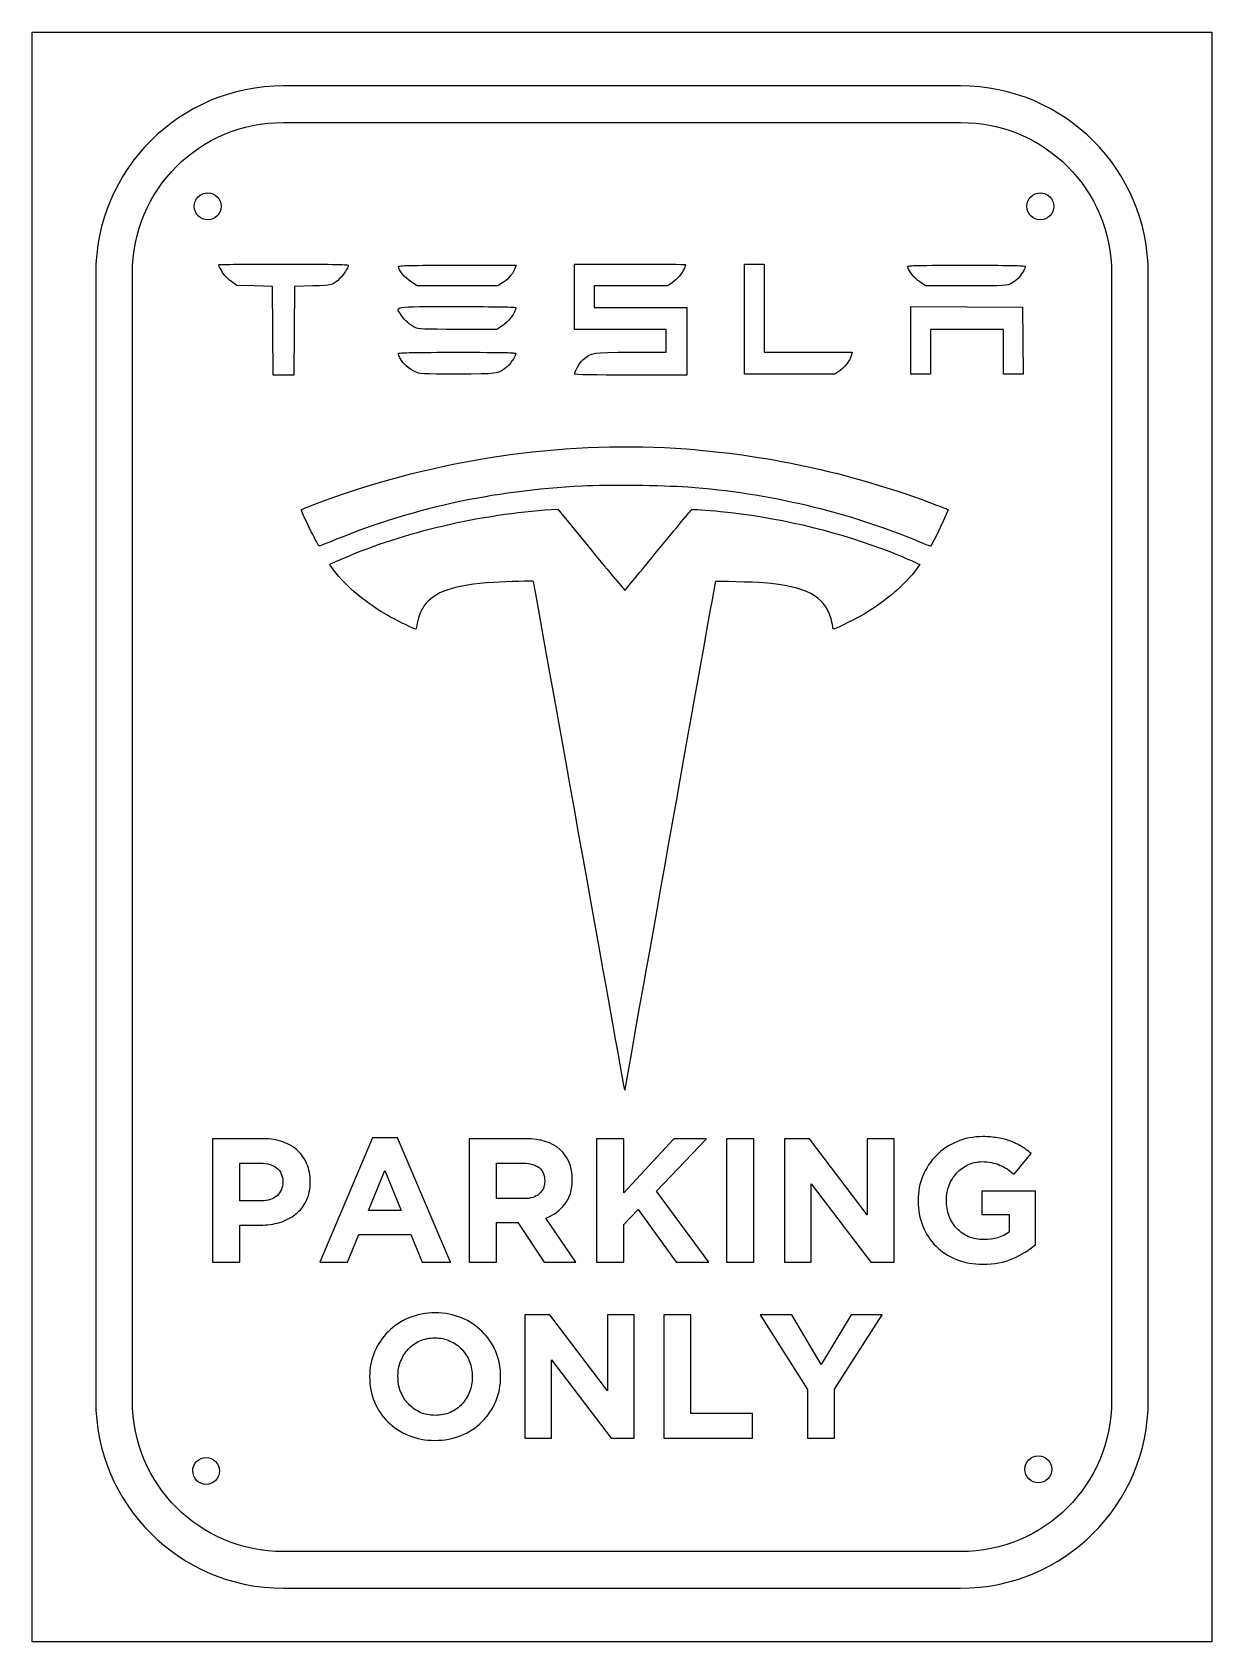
# Model space of a CAD drawing. Extents: x -238 to -18, y -1 to 299.
import ezdxf

# ---------------------------------------------------------------- set-up
doc = ezdxf.new("R2010")
doc.units = 0
doc.layers.add('Ebene_1', color=7, linetype='CONTINUOUS')

msp = doc.modelspace()

# ---------------------------------------------------------------- linework, layer by layer
at = {"layer": 'Ebene_1', "color": 7}
for points in [[(-237.82662, 298.777903), (-18.22661, 298.777903), (-18.22661, -0.82208), (-237.82662, -0.82208)], [(-191.06587, 281.957853)], [(-202.64864, 266.364203)], [(-47.64864, 266.364203)], [(-74.23063, 241.429373), (-74.23063, 247.712513), (-63.84625, 247.660013), (-53.46192, 247.607513), (-53.40822, 241.376903), (-53.35452, 235.146303), (-55.18104, 235.146303), (-57.00758, 235.146303), (-57.00758, 239.300043), (-57.00758, 243.453773), (-63.79538, 243.453773), (-70.58321, 243.453773), (-70.58321, 239.300043), (-70.58321, 235.146303), (-72.4068, 235.146303), (-74.23038, 235.146303)], [(-166.52473, 235.547853)], [(-136.84067, 235.148513)], [(-72.598701, 203.86826)], [(-159.95834, 69.85515), (-169.79675, 92.97542), (-174.4536, 92.97542), (-184.29201, 69.85515), (-179.14324, 69.85515), (-177.04438, 75.00392), (-167.33715, 75.00392), (-165.23829, 69.85515)], [(-111.85774, 69.85515), (-121.63056, 83.07142), (-112.28407, 92.81144), (-118.38389, 92.81144), (-127.69758, 82.77626), (-127.69758, 92.81144), (-132.74797, 92.81144), (-132.74797, 69.85515), (-127.69758, 69.85515), (-127.69758, 76.87322), (-125.04121, 79.62797), (-117.92476, 69.85515)], [(-103.51252, 69.85515), (-103.51252, 92.81144), (-108.56291, 92.81144), (-108.56291, 69.85515)], [(-77.377189, 69.85515), (-77.377189, 92.81144), (-82.361983, 92.81144), (-82.361983, 78.67693), (-93.118645, 92.81144), (-97.77549, 92.81144), (-97.77549, 69.85515), (-92.790698, 69.85515), (-92.790698, 84.44879), (-81.673295, 69.85515)], [(-169.14086, 79.464), (-175.24067, 79.464), (-172.19077, 86.9084)], [(-186.0619, 84.80955)], [(-51.040996, 73.10183)], [(-125.73656, 37.06045), (-125.73656, 60.01674), (-130.72136, 60.01674), (-130.72136, 45.88223), (-141.47802, 60.01674), (-146.13487, 60.01674), (-146.13487, 37.06045), (-141.15007, 37.06045), (-141.15007, 51.65409), (-130.03267, 37.06045)], [(-103.76206, 37.06045), (-103.76206, 41.65171), (-115.20741, 41.65171), (-115.20741, 60.01674), (-120.2578, 60.01674), (-120.2578, 37.06045)], [(-79.620556, 60.01674), (-85.359629, 60.01674), (-90.934728, 50.80143), (-96.411443, 60.01674), (-102.31449, 60.01674), (-93.492715, 46.11179), (-93.492715, 37.06045), (-88.442331, 37.06045), (-88.442331, 46.21017)], [(-150.61493, 48.5386)], [(-202.9403, 30.98623)], [(-48.02662, 31.27791)]]:
    msp.add_lwpolyline(points, close=True, dxfattribs=at)
for points in [[(-64.98737, 288.777903), (-191.06587, 288.777903)], [(-191.06587, 281.957853), (-64.98737, 281.957853)], [(-158.71014, 255.408413), (-147.75492, 255.408413), (-147.89016, 254.952533)], [(-126.41374, 239.198693), (-119.82047, 239.198693), (-119.82047, 241.326203), (-119.82047, 243.453753), (-128.33059, 243.453753), (-136.84067, 243.453753), (-136.84067, 249.532373), (-136.84067, 255.611033), (-126.50698, 255.611033)], [(-105.23172, 245.378643), (-105.23172, 255.611043), (-103.40812, 255.611043), (-101.58453, 255.611043), (-101.58453, 247.404843), (-101.58453, 239.198693), (-93.3925, 239.198693), (-85.20046, 239.198693), (-85.38458, 238.556733)], [(-226.00109, 253.889843), (-226.00109, 44.04393)], [(-219.17182, 44.04393), (-219.17182, 253.889843)], [(-193.01523, 243.200453), (-193.06813, 251.457303), (-196.4114, 251.558653), (-199.75465, 251.660003), (-200.69, 252.333403)], [(-150.1037, 252.243073), (-151.12007, 251.558603), (-158.65008, 251.558603), (-166.18008, 251.558603), (-167.23631, 252.269413)], [(-118.67852, 252.136363), (-119.47604, 251.558673), (-126.33477, 251.558673), (-133.19348, 251.558673), (-133.19348, 249.532463), (-133.19348, 247.506253), (-124.58208, 247.506253), (-115.97066, 247.506253), (-115.97066, 241.224943), (-115.97066, 234.943693), (-126.40566, 234.943693)], [(-63.89961, 251.559343), (-71.50065, 251.559343), (-72.57545, 252.283163), (-72.57545, 252.282413)], [(-36.88142, 253.889843), (-36.88142, 44.04393)], [(-30.05215, 44.04393), (-30.05215, 253.889843)], [(-185.55081, 251.558703), (-189.0157, 251.457353), (-189.0687, 243.200503), (-189.1216, 234.943683), (-191.04196, 234.943683), (-192.96233, 234.943683), (-193.01523, 243.200453)], [(-166.52473, 243.796603), (-166.52473, 243.796713)], [(-150.38124, 244.040293), (-151.30614, 243.453753), (-158.6115, 243.461753)], [(-87.48162, 235.768363), (-88.38583, 235.146243), (-96.80877, 235.146243), (-105.23172, 235.146243), (-105.23172, 245.378643)], [(-141.16113, 209.92853), (-140, 210), (-133.76755, 202.405531)], [(-73.032841, 199.913896), (-72.599291, 199.692711), (-73.158551, 198.923804)], [(-127.42953, 102.38245), (-127.51713, 101.88482), (-127.59052, 102.27187)], [(-194.85088, 92.81145), (-204.23017, 92.81145), (-204.23017, 69.85516), (-199.17978, 69.85516), (-199.17978, 76.74205), (-195.3428, 76.74205)], [(-145.95296, 92.81145), (-156.44726, 92.81145), (-156.44726, 69.85516), (-151.39688, 69.85516), (-151.39688, 77.20118), (-147.42872, 77.20118), (-142.50951, 69.85516), (-136.60647, 69.85515)], [(-55.041949, 86.21972), (-51.860863, 90.0567)], [(-195.17883, 81.2349), (-199.17978, 81.2349), (-199.17978, 88.25297), (-195.27721, 88.25297)], [(-146.2809, 81.66124), (-151.39688, 81.66124), (-151.39688, 88.25298), (-146.37929, 88.25298)], [(-191.17788, 84.77673), (-191.17788, 84.71114)], [(-186.0619, 84.80954), (-186.0619, 84.87514)], [(-142.41113, 84.97351), (-142.41113, 84.90792)], [(-137.29516, 85.17028), (-137.29516, 85.23588)], [(-72.915061, 81.33331), (-72.915061, 81.26771)], [(-67.635114, 81.3333), (-67.635114, 81.3989)], [(-51.040996, 73.10183), (-51.040996, 83.07142), (-61.010584, 83.07142), (-61.010584, 78.70972), (-55.927406, 78.70972), (-55.927406, 75.43025)], [(-136.60647, 69.85515), (-142.21436, 78.05383)], [(-175.01419, 48.53861), (-175.01419, 48.47301)], [(-169.73424, 48.53859), (-169.73424, 48.60419)], [(-155.89488, 48.5386), (-155.89488, 48.473)], [(-150.61493, 48.5386), (-150.61493, 48.6042)], [(-64.98737, 15.97592), (-191.06587, 15.97592)], [(-191.06587, 9.15586), (-64.98737, 9.15586)]]:
    msp.add_lwpolyline(points, dxfattribs=at)
for points in [[(-191.06587, 288.777903), (-210.36044, 288.777903), (-226.00109, 273.158363), (-226.00109, 253.889843)], [(-30.05215, 253.889843), (-30.05215, 273.158363), (-45.6928, 288.777903), (-64.98737, 288.777903)], [(-219.17182, 253.889843), (-219.17182, 269.498013), (-206.69516, 281.957853), (-191.06587, 281.957853)], [(-64.98737, 281.957853), (-49.35809, 281.957853), (-36.88142, 269.498013), (-36.88142, 253.889843)], [(-207.64864, 266.364203), (-207.648643, 267.027246), (-207.385252, 267.663133), (-206.91641, 268.131976)], [(-206.91641, 268.131976), (-206.447569, 268.60082), (-205.811683, 268.864213), (-205.14864, 268.864213)], [(-205.14864, 268.864213), (-204.485597, 268.864213), (-203.849711, 268.60082), (-203.38087, 268.131976)], [(-203.38087, 268.131976), (-202.912028, 267.663133), (-202.648637, 267.027246), (-202.64864, 266.364203)], [(-52.64864, 266.364203), (-52.648643, 267.027246), (-52.385252, 267.663133), (-51.91641, 268.131976)], [(-51.91641, 268.131976), (-51.447569, 268.60082), (-50.811683, 268.864213), (-50.14864, 268.864213)], [(-50.14864, 268.864213), (-49.485597, 268.864213), (-48.849711, 268.60082), (-48.38087, 268.131976)], [(-48.38087, 268.131976), (-47.912028, 267.663133), (-47.648637, 267.027246), (-47.64864, 266.364203)], [(-205.14864, 263.864213), (-206.529348, 263.864213), (-207.648634, 264.983495), (-207.64864, 266.364203)], [(-202.64864, 266.364203), (-202.648646, 264.983495), (-203.767932, 263.864213), (-205.14864, 263.864213)], [(-50.14864, 263.864213), (-51.529348, 263.864213), (-52.648634, 264.983495), (-52.64864, 266.364203)], [(-47.64864, 266.364203), (-47.648646, 264.983495), (-48.767932, 263.864213), (-50.14864, 263.864213)], [(-203.09789, 255.499733), (-203.09789, 255.561033), (-197.67272, 255.611143), (-191.04192, 255.611143)], [(-202.0263, 253.549133), (-202.44227, 254.111783), (-203.09789, 255.305203), (-203.09789, 255.499733)], [(-191.04192, 255.611143), (-182.83176, 255.611143), (-178.98595, 255.544043), (-178.98595, 255.400443)], [(-178.98595, 255.400443), (-178.98595, 254.932133), (-179.808, 253.643673), (-180.5391, 252.966113)], [(-169.65817, 255.155133), (-169.66317, 255.354723), (-167.34307, 255.408413), (-158.71014, 255.408413)], [(-167.23631, 252.269413), (-168.54163, 253.147833), (-169.63832, 254.454563), (-169.65817, 255.155133)], [(-147.89016, 254.952533), (-148.1491, 254.079623), (-149.09395, 252.923073), (-150.1037, 252.243073)], [(-126.50698, 255.611033), (-120.82343, 255.611033), (-116.17326, 255.576533), (-116.17326, 255.534533)], [(-116.4697, 254.748523), (-116.85073, 253.836593), (-117.6717, 252.865723), (-118.67852, 252.136363)], [(-116.17326, 255.534533), (-116.17326, 255.492333), (-116.30672, 255.138713), (-116.4697, 254.748523)], [(-74.83849, 255.144133), (-74.83849, 255.358153), (-72.7577, 255.408393), (-63.89691, 255.408393)], [(-72.57545, 252.282413), (-73.58313, 252.961013), (-74.83849, 254.548493), (-74.83849, 255.144133)], [(-63.89691, 255.408393), (-56.45815, 255.408393), (-52.95535, 255.340893), (-52.95535, 255.197713)], [(-52.95535, 255.197713), (-52.95535, 254.781863), (-53.7398, 253.473193), (-54.3045, 252.946953)], [(-200.69, 252.333403), (-201.20445, 252.703783), (-201.80578, 253.250853), (-202.0263, 253.549133)], [(-180.5391, 252.966113), (-181.99005, 251.621393), (-181.82538, 251.667623), (-185.55081, 251.558703)], [(-55.58943, 251.985253), (-56.27598, 251.573643), (-56.54113, 251.560093), (-63.89961, 251.559343)], [(-54.3045, 252.946953), (-54.62117, 252.651833), (-55.19939, 252.219073), (-55.58943, 251.985253)], [(-169.0511, 246.040433), (-170.25018, 247.850673), (-171.12844, 247.708793), (-158.7238, 247.708793)], [(-166.52473, 243.796713), (-167.62839, 244.389973), (-168.42862, 245.100653), (-169.0511, 246.040433)], [(-158.7238, 247.708793), (-151.2194, 247.708793), (-147.78224, 247.642193), (-147.78224, 247.496103)], [(-147.78224, 247.496103), (-147.78224, 246.687993), (-149.2193, 244.777203), (-150.38124, 244.040293)], [(-158.6115, 243.461753), (-164.93501, 243.469753), (-165.99856, 243.513853), (-166.52473, 243.796603)], [(-169.66535, 238.987993), (-169.66535, 239.131183), (-166.16255, 239.198693), (-158.7238, 239.198693)], [(-169.26599, 237.994483), (-169.48564, 238.425023), (-169.66535, 238.872133), (-169.66535, 238.987993)], [(-166.52473, 235.547853), (-167.73213, 236.145653), (-168.81658, 237.113523), (-169.26599, 237.994483)], [(-158.7238, 239.198693), (-149.86304, 239.198693), (-147.78224, 239.148593), (-147.78224, 238.934433)], [(-147.78224, 238.934433), (-147.78224, 238.467063), (-148.93418, 236.836193), (-149.63518, 236.311163)], [(-136.84067, 235.148463), (-136.84067, 235.663583), (-135.92126, 237.226103), (-135.29417, 237.776703)], [(-135.29417, 237.776703), (-133.66536, 239.206833), (-133.71625, 239.198693), (-126.41374, 239.198693)], [(-85.38458, 238.556733), (-85.6762, 237.539993), (-86.50132, 236.442833), (-87.48162, 235.768363)], [(-158.66308, 235.146413), (-165.28292, 235.146563), (-165.76383, 235.171113), (-166.52473, 235.547853)], [(-149.63518, 236.311163), (-151.2253, 235.120133), (-151.02299, 235.146243), (-158.66308, 235.146413)], [(-126.40566, 234.943693), (-133.30224, 234.943693), (-136.84067, 235.013093), (-136.84067, 235.148513)], [(-181.46921, 212.279976), (-160.22337, 219.746733), (-137.53338, 222.840964), (-116.05843, 221.200031)], [(-116.05843, 221.200031), (-99.996463, 219.97271), (-84.858831, 216.584612), (-69.449721, 210.768089)], [(-135.42217, 214.293443), (-152.18963, 213.466717), (-167.61601, 210.049611), (-182.44165, 203.878138)], [(-115.78197, 214.06888), (-120.59165, 214.417754), (-130.58372, 214.532003), (-135.42217, 214.293443)], [(-72.598701, 203.86826), (-85.806231, 209.438465), (-100.81155, 212.98298), (-115.78197, 214.06888)], [(-185.86117, 205.795664), (-187.17806, 208.452747), (-187.79176, 209.833038), (-187.69795, 209.926846)], [(-187.69795, 209.926846), (-187.60195, 210.022786), (-183.73552, 211.483493), (-181.46921, 212.279976)], [(-179.81044, 200.886912), (-168.66066, 205.737549), (-154.16763, 209.12805), (-141.16113, 209.92853)], [(-121.26839, 202.428445), (-117.91438, 206.515707), (-115.11896, 209.891499), (-115.05636, 209.9302)], [(-115.05636, 209.9302), (-114.92574, 210.01092), (-112.13635, 209.83101), (-109.69982, 209.584723)], [(-67.320001, 209.936903), (-67.194051, 209.810947), (-70.275121, 203.379019), (-70.587311, 203.116205)], [(-69.449721, 210.768089), (-68.302471, 210.335033), (-67.344101, 209.961), (-67.320001, 209.936903)], [(-109.69982, 209.584723), (-99.424616, 208.546074), (-89.104759, 206.168391), (-79.731411, 202.680023)], [(-184.4401, 203.1593), (-184.5178, 203.18917), (-185.15731, 204.375486), (-185.86117, 205.795664)], [(-182.44165, 203.878138), (-183.46308, 203.452953), (-184.36238, 203.129479), (-184.4401, 203.1593)], [(-70.587311, 203.116205), (-70.629211, 203.080945), (-71.534321, 203.419363), (-72.598701, 203.86826)], [(-181.99449, 199.945553), (-181.76641, 200.039943), (-180.78358, 200.463551), (-179.81044, 200.886912)], [(-133.76755, 202.405531), (-130.33971, 198.22858), (-127.49718, 194.85292), (-127.45084, 194.90406)], [(-127.45084, 194.90406), (-127.40444, 194.95516), (-124.62237, 198.341186), (-121.26839, 202.428445)], [(-79.731411, 202.680023), (-77.519251, 201.856746), (-73.960881, 200.387342), (-73.032841, 199.913896)], [(-182.40918, 199.686933), (-182.40918, 199.734803), (-182.22256, 199.851165), (-181.99449, 199.945553)], [(-181.75388, 198.730285), (-182.1143, 199.208587), (-182.40918, 199.639082), (-182.40918, 199.686933)], [(-171.10098, 189.90987), (-175.69443, 192.48872), (-179.30065, 195.4746), (-181.75388, 198.730285)], [(-73.158551, 198.923804), (-75.331931, 195.93566), (-78.739141, 192.99917), (-82.958631, 190.4776)], [(-151.88783, 196.37028), (-159.26349, 195.93043), (-163.057, 194.63882), (-164.8905, 191.94315)], [(-144.47867, 196.55762), (-144.47867, 196.64282), (-149.4094, 196.51812), (-151.88783, 196.37028)], [(-127.59052, 102.27187), (-127.78453, 103.29507), (-144.47867, 196.49767), (-144.47867, 196.55762)], [(-110.65064, 196.50719), (-110.69664, 196.45679), (-124.51354, 118.94807), (-127.42953, 102.38245)], [(-101.68244, 196.27236), (-103.40339, 196.4184), (-110.56071, 196.60582), (-110.65064, 196.50719)], [(-89.15069, 189.74131), (-90.320966, 193.79959), (-93.778729, 195.60164), (-101.68244, 196.27236)], [(-164.8905, 191.94315), (-165.5665, 190.94927), (-165.84872, 190.24061), (-166.14375, 188.79647)], [(-166.41027, 187.68104), (-166.50007, 187.59124), (-169.56523, 189.04767), (-171.10098, 189.90987)], [(-166.14375, 188.79647), (-166.26362, 188.2097), (-166.38356, 187.70775), (-166.41027, 187.68104)], [(-88.801343, 188.21976), (-88.844873, 188.54126), (-89.002079, 189.22596), (-89.15069, 189.74131)], [(-82.958631, 190.4776), (-84.119071, 189.78411), (-87.960534, 187.85603), (-88.484311, 187.70417)], [(-88.484311, 187.70417), (-88.700452, 187.64147), (-88.729434, 187.68857), (-88.801343, 188.21976)], [(-60.879406, 93.20499), (-62.628457, 93.20499), (-64.235397, 92.887973), (-65.700227, 92.25394)], [(-58.091856, 92.97543), (-58.922655, 93.12847), (-59.851839, 93.20499), (-60.879406, 93.20499)], [(-55.730638, 92.38512), (-56.452121, 92.64748), (-57.239194, 92.84425), (-58.091856, 92.97543)], [(-191.17788, 92.22115), (-192.249173, 92.614683), (-193.473507, 92.81145), (-194.85088, 92.81145)], [(-188.42312, 90.61421), (-189.166467, 91.31383), (-190.08472, 91.849477), (-191.17788, 92.22115)], [(-186.685, 88.08902), (-187.07854, 89.07286), (-187.657913, 89.91459), (-188.42312, 90.61421)], [(-139.59078, 90.81098), (-141.09934, 92.144627), (-143.220067, 92.81145), (-145.95296, 92.81145)], [(-137.29516, 85.23588), (-137.29516, 87.61896), (-138.060367, 89.477327), (-139.59078, 90.81098)], [(-65.700227, 92.25394), (-67.165057, 91.641773), (-68.433119, 90.789113), (-69.504412, 89.69596)], [(-53.697366, 91.40128), (-54.331397, 91.79482), (-55.009155, 92.122767), (-55.730638, 92.38512)], [(-51.860863, 90.0567), (-52.451168, 90.559553), (-53.063335, 91.007747), (-53.697366, 91.40128)], [(-195.27721, 88.25297), (-194.00915, 88.25297), (-193.01438, 87.957817), (-192.2929, 87.36751)], [(-192.2929, 87.36751), (-191.549553, 86.77721), (-191.17788, 85.913617), (-191.17788, 84.77673)], [(-186.0619, 84.87514), (-186.0619, 86.055747), (-186.2696, 87.12704), (-186.685, 88.08902)], [(-146.37929, 88.25298), (-145.13309, 88.25298), (-144.16018, 87.97969), (-143.46056, 87.43311)], [(-143.46056, 87.43311), (-142.76094, 86.88653), (-142.41113, 86.066663), (-142.41113, 84.97351)], [(-69.504412, 89.69596), (-70.575705, 88.624667), (-71.417436, 87.367537), (-72.029604, 85.92457)], [(-65.733021, 86.41649), (-65.120854, 87.072383), (-64.421234, 87.586167), (-63.634161, 87.95784)], [(-63.634161, 87.95784), (-62.825225, 88.351373), (-61.961631, 88.54814), (-61.043379, 88.54814)], [(-61.043379, 88.54814), (-60.387485, 88.54814), (-59.786249, 88.493483), (-59.239671, 88.38417)], [(-59.239671, 88.38417), (-58.693092, 88.27485), (-58.19024, 88.121807), (-57.731114, 87.92504)], [(-57.731114, 87.92504), (-57.250125, 87.728273), (-56.791, 87.48778), (-56.353737, 87.20356)], [(-56.353737, 87.20356), (-55.916474, 86.91934), (-55.479212, 86.591393), (-55.041949, 86.21972)], [(-191.17788, 84.71114), (-191.17788, 83.7273), (-191.52769, 82.8965), (-192.22731, 82.21874)], [(-186.78339, 81.30051), (-186.302397, 82.306217), (-186.0619, 83.475897), (-186.0619, 84.80955)], [(-142.41113, 84.90792), (-142.41113, 83.92408), (-142.750007, 83.137007), (-143.42776, 82.5467)], [(-138.67253, 80.61181), (-137.754283, 81.792423), (-137.29516, 83.311913), (-137.29516, 85.17028)], [(-72.029604, 85.92457), (-72.619909, 84.503463), (-72.915061, 82.973043), (-72.915061, 81.33331)], [(-67.635114, 81.3989), (-67.635114, 82.38274), (-67.471141, 83.30099), (-67.143194, 84.15365)], [(-67.143194, 84.15365), (-66.793383, 85.028177), (-66.323326, 85.782457), (-65.733021, 86.41649)], [(-192.22731, 82.21874), (-192.92693, 81.562847), (-193.91077, 81.2349), (-195.17883, 81.2349)], [(-188.78386, 78.77532), (-187.9312, 79.45308), (-187.264377, 80.29481), (-186.78339, 81.30051)], [(-143.42776, 82.5467), (-144.08366, 81.956393), (-145.034707, 81.66124), (-146.2809, 81.66124)], [(-72.915061, 81.26771), (-72.915061, 79.562383), (-72.619909, 77.988237), (-72.029604, 76.54527)], [(-67.143194, 78.41457), (-67.471141, 79.310957), (-67.635114, 80.283867), (-67.635114, 81.3333)], [(-191.73539, 77.23397), (-190.598503, 77.583783), (-189.61466, 78.097567), (-188.78386, 78.77532)], [(-142.21436, 78.05383), (-140.749533, 78.600403), (-139.568923, 79.453063), (-138.67253, 80.61181)], [(-65.700227, 76.11894), (-66.312394, 76.774833), (-66.793383, 77.540043), (-67.143194, 78.41457)], [(-195.3428, 76.74205), (-194.05288, 76.74205), (-192.85041, 76.906023), (-191.73539, 77.23397)], [(-72.029604, 76.54527), (-71.439299, 75.102303), (-70.619432, 73.856107), (-69.570001, 72.80668)], [(-63.502982, 74.57759), (-64.333781, 74.949263), (-65.066196, 75.463047), (-65.700227, 76.11894)], [(-55.927406, 75.43025), (-57.217331, 74.511997), (-58.802408, 74.05287), (-60.682637, 74.05287)], [(-69.570001, 72.80668), (-68.498708, 71.757247), (-67.230646, 70.937377), (-65.765816, 70.34707)], [(-60.682637, 74.05287), (-61.710204, 74.05287), (-62.650319, 74.227777), (-63.502982, 74.57759)], [(-55.271512, 70.51105), (-53.631777, 71.23253), (-52.221605, 72.096123), (-51.040996, 73.10183)], [(-65.765816, 70.34707), (-64.279123, 69.75677), (-62.639388, 69.46162), (-60.846611, 69.46162)], [(-60.846611, 69.46162), (-58.74775, 69.46162), (-56.889384, 69.81143), (-55.271512, 70.51105)], [(-162.78176, 60.41029), (-164.552673, 60.41029), (-166.19241, 60.093273), (-167.70097, 59.45924)], [(-157.89535, 59.45924), (-159.382043, 60.093273), (-161.010847, 60.41029), (-162.78176, 60.41029)], [(-167.70097, 59.45924), (-169.187663, 58.847073), (-170.477587, 57.994413), (-171.57074, 56.90126)], [(-154.05837, 56.93405), (-155.129663, 58.005343), (-156.408657, 58.847073), (-157.89535, 59.45924)], [(-151.53318, 53.19545), (-152.123487, 54.638417), (-152.965217, 55.884617), (-154.05837, 56.93405)], [(-171.57074, 56.90126), (-172.642033, 55.829967), (-173.483767, 54.572833), (-174.09594, 53.12986)], [(-167.83215, 53.65457), (-167.219983, 54.310463), (-166.4985, 54.824247), (-165.6677, 55.19592)], [(-165.6677, 55.19592), (-164.815033, 55.567593), (-163.874917, 55.75343), (-162.84735, 55.75343)], [(-162.84735, 55.75343), (-161.84165, 55.75343), (-160.912467, 55.556663), (-160.0598, 55.16313)], [(-160.0598, 55.16313), (-159.20714, 54.791457), (-158.474727, 54.277673), (-157.86256, 53.62178)], [(-174.09594, 53.12986), (-174.708107, 51.70876), (-175.01419, 50.178343), (-175.01419, 48.53861)], [(-169.73424, 48.60419), (-169.73424, 49.58803), (-169.570267, 50.50628), (-169.24232, 51.35894)], [(-169.24232, 51.35894), (-168.892507, 52.233467), (-168.42245, 52.998677), (-167.83215, 53.65457)], [(-157.86256, 53.62178), (-157.228527, 52.96588), (-156.747537, 52.20067), (-156.41959, 51.32615)], [(-156.41959, 51.32615), (-156.069783, 50.451623), (-155.89488, 49.52244), (-155.89488, 48.5386)], [(-150.61493, 48.6042), (-150.61493, 50.243933), (-150.921013, 51.77435), (-151.53318, 53.19545)], [(-175.01419, 48.47301), (-175.01419, 46.83327), (-174.719037, 45.291917), (-174.12873, 43.84895)], [(-169.24232, 45.75104), (-169.570267, 46.625567), (-169.73424, 47.55475), (-169.73424, 48.53859)], [(-155.89488, 48.473), (-155.89488, 47.48916), (-156.069783, 46.559977), (-156.41959, 45.68545)], [(-151.53318, 43.91454), (-150.921013, 45.357507), (-150.61493, 46.89886), (-150.61493, 48.5386)], [(-167.79935, 43.45541), (-168.411517, 44.111303), (-168.892507, 44.876513), (-169.24232, 45.75104)], [(-156.41959, 45.68545), (-156.747537, 44.832783), (-157.217593, 44.078503), (-157.82976, 43.42261)], [(-226.00109, 44.04393), (-226.00109, 24.7754), (-210.36044, 9.15586), (-191.06587, 9.15586)], [(-191.06587, 15.97592), (-206.69516, 15.97592), (-219.17182, 28.43575), (-219.17182, 44.04393)], [(-174.12873, 43.84895), (-173.516563, 42.42785), (-172.674833, 41.181653), (-171.60354, 40.11036)], [(-165.60211, 41.88126), (-166.43291, 42.2748), (-167.165323, 42.799517), (-167.79935, 43.45541)], [(-157.82976, 43.42261), (-158.420067, 42.766717), (-159.14155, 42.252933), (-159.99421, 41.88126)], [(-154.09117, 40.14315), (-152.99801, 41.23631), (-152.145347, 42.49344), (-151.53318, 43.91454)], [(-64.98737, 9.15586), (-45.6928, 9.15586), (-30.05215, 24.7754), (-30.05215, 44.04393)], [(-36.88142, 44.04393), (-36.88142, 28.43575), (-49.35809, 15.97592), (-64.98737, 15.97592)], [(-171.60354, 40.11036), (-170.51038, 39.060927), (-169.220453, 38.219197), (-167.73376, 37.58517)], [(-162.78176, 41.32375), (-163.809333, 41.32375), (-164.74945, 41.509587), (-165.60211, 41.88126)], [(-159.99421, 41.88126), (-160.846877, 41.509587), (-161.77606, 41.32375), (-162.78176, 41.32375)], [(-157.96094, 37.58517), (-156.452387, 38.219197), (-155.162463, 39.071857), (-154.09117, 40.14315)], [(-167.73376, 37.58517), (-166.247067, 36.973003), (-164.618263, 36.66692), (-162.84735, 36.66692)], [(-162.84735, 36.66692), (-161.076437, 36.66692), (-159.447633, 36.973003), (-157.96094, 37.58517)], [(-207.208067, 32.753997), (-206.739226, 33.222838), (-206.103341, 33.48623), (-205.4403, 33.48623)], [(-205.4403, 33.48623), (-204.777259, 33.48623), (-204.141374, 33.222838), (-203.672533, 32.753997)], [(-53.02662, 31.27791), (-53.026614, 32.658618), (-51.907328, 33.7779), (-50.52662, 33.7779)], [(-50.52662, 33.7779), (-49.145912, 33.7779), (-48.026626, 32.658618), (-48.02662, 31.27791)], [(-207.9403, 30.98623), (-207.9403, 31.649271), (-207.676908, 32.285156), (-207.208067, 32.753997)], [(-205.4403, 28.48624), (-206.821008, 28.48624), (-207.940294, 29.605522), (-207.9403, 30.98623)], [(-202.9403, 30.98623), (-202.940306, 29.605522), (-204.059592, 28.48624), (-205.4403, 28.48624)], [(-203.672533, 32.753997), (-203.203692, 32.285156), (-202.9403, 31.649271), (-202.9403, 30.98623)], [(-52.294394, 29.51013), (-52.763236, 29.978975), (-53.026625, 30.614865), (-53.02662, 31.27791)], [(-48.02662, 31.27791), (-48.026615, 30.614865), (-48.290004, 29.978975), (-48.758846, 29.51013)], [(-50.52662, 28.77789), (-51.189665, 28.77789), (-51.825553, 29.041285), (-52.294394, 29.51013)], [(-48.758846, 29.51013), (-49.227687, 29.041285), (-49.863575, 28.77789), (-50.52662, 28.77789)]]:
    msp.add_open_spline(points, degree=3, dxfattribs=at)

doc.saveas('drawing.dxf')
